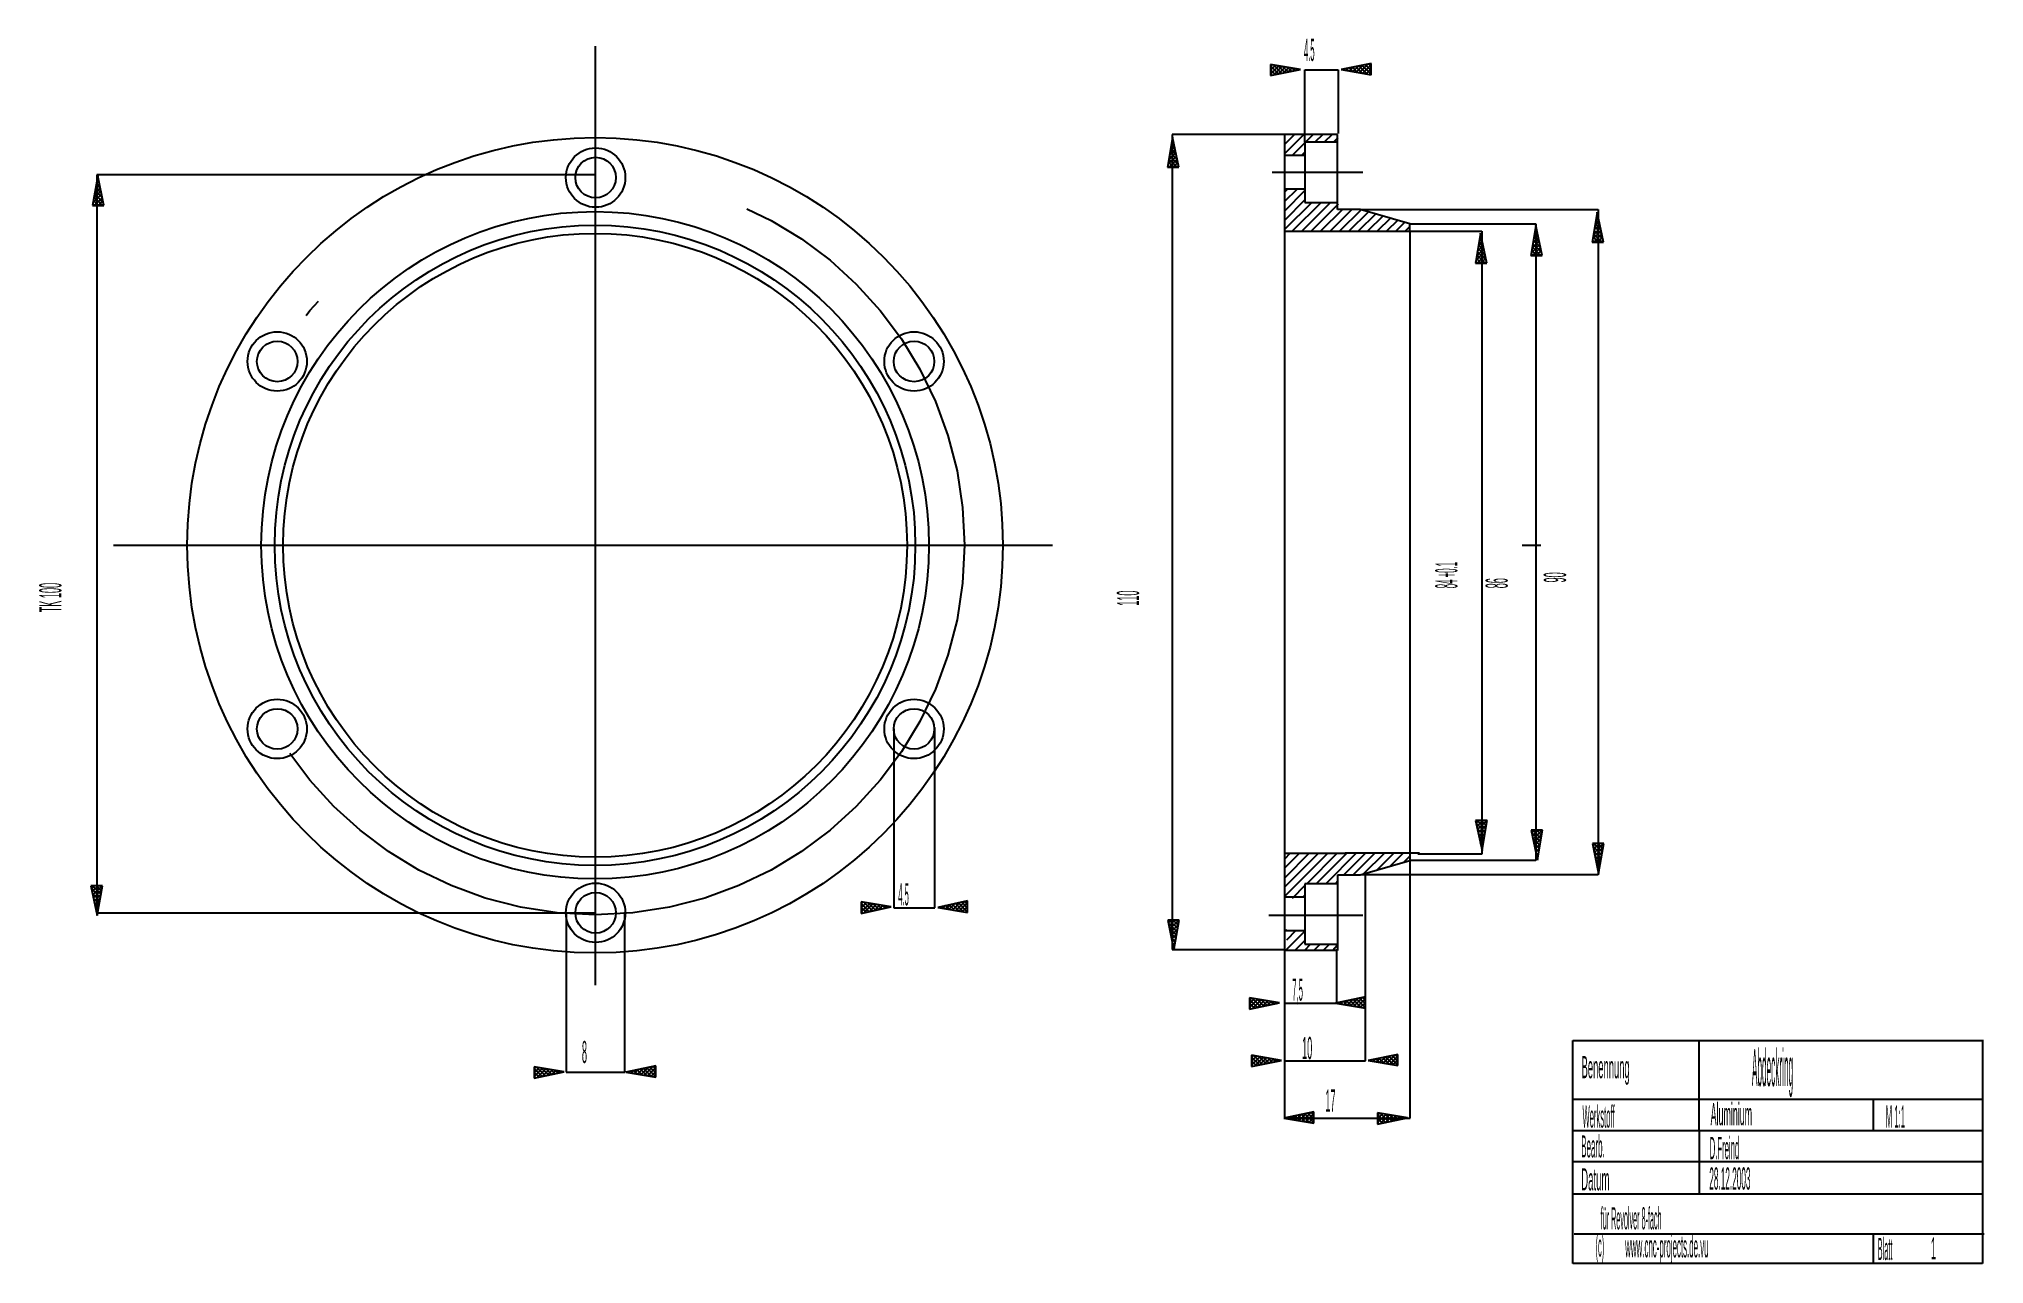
# Model space of a CAD drawing. Extents: x 0.7 to 11.1, y 0.3 to 6.9.
import ezdxf

# ---------------------------------------------------------------- set-up
doc = ezdxf.new("R2010")
doc.units = 0
doc.header["$LTSCALE"] = 10
doc.linetypes.add('DASHDOT', pattern=[1, 0.5, -0.25, 0, -0.25])
doc.layers.add('1', color=1, linetype='CONTINUOUS')

msp = doc.modelspace()

# ---------------------------------------------------------------- linework, layer by layer
at = {"layer": '1', "color": 1, "linetype": 'DASHDOT'}
for p, q in [((3.696, 6.833), (3.696, 1.444)), ((7.3, 6.162), (7.784, 6.162)), ((1.132, 4.175), (8.897, 4.175)), ((7.283, 2.206), (7.784, 2.206))]:
    msp.add_line(p, q, dxfattribs=at)
at = {"layer": '1', "color": 1, "linetype": 'CONTINUOUS'}
for p, q in [((7.452, 6.709), (7.292, 6.736)), ((7.292, 6.736), (7.292, 6.676)), ((7.292, 6.736), (7.292, 6.676)), ((7.452, 6.709), (7.292, 6.736)), ((7.292, 6.736), (7.292, 6.676)), ((7.292, 6.736), (7.292, 6.676)), ((7.302, 6.735), (7.292, 6.725)), ((7.302, 6.735), (7.292, 6.725)), ((7.319, 6.732), (7.292, 6.705)), ((7.319, 6.732), (7.292, 6.705)), ((7.352, 6.688), (7.307, 6.734)), ((7.352, 6.688), (7.307, 6.734)), ((7.827, 6.741), (7.668, 6.708)), ((7.827, 6.741), (7.668, 6.708)), ((7.786, 6.733), (7.748, 6.695)), ((7.786, 6.733), (7.748, 6.695)), ((7.812, 6.738), (7.766, 6.692)), ((7.812, 6.738), (7.766, 6.692)), ((7.827, 6.683), (7.779, 6.731)), ((7.827, 6.683), (7.779, 6.731)), ((7.827, 6.733), (7.783, 6.689)), ((7.827, 6.733), (7.783, 6.689)), ((7.827, 6.704), (7.796, 6.735)), ((7.827, 6.704), (7.796, 6.735)), ((7.827, 6.724), (7.813, 6.738)), ((7.827, 6.724), (7.813, 6.738)), ((7.827, 6.681), (7.827, 6.741)), ((7.827, 6.681), (7.827, 6.741)), ((7.827, 6.681), (7.827, 6.741)), ((7.827, 6.681), (7.827, 6.741)), ((7.337, 6.729), (7.292, 6.684)), ((7.337, 6.729), (7.292, 6.684)), ((7.335, 6.685), (7.292, 6.728)), ((7.335, 6.685), (7.292, 6.728)), ((7.292, 6.676), (7.452, 6.709)), ((7.292, 6.676), (7.452, 6.709)), ((7.318, 6.681), (7.292, 6.707)), ((7.318, 6.681), (7.292, 6.707)), ((7.301, 6.678), (7.292, 6.686)), ((7.301, 6.678), (7.292, 6.686)), ((7.354, 6.726), (7.308, 6.679)), ((7.354, 6.726), (7.308, 6.679)), ((7.369, 6.692), (7.331, 6.73)), ((7.369, 6.692), (7.331, 6.73)), ((7.372, 6.723), (7.334, 6.685)), ((7.372, 6.723), (7.334, 6.685)), ((7.386, 6.696), (7.356, 6.725)), ((7.386, 6.696), (7.356, 6.725)), ((7.39, 6.72), (7.36, 6.69)), ((7.39, 6.72), (7.36, 6.69)), ((7.403, 6.699), (7.381, 6.721)), ((7.403, 6.699), (7.381, 6.721)), ((7.407, 6.717), (7.386, 6.696)), ((7.407, 6.717), (7.386, 6.696)), ((7.42, 6.703), (7.406, 6.717)), ((7.42, 6.703), (7.406, 6.717)), ((7.425, 6.714), (7.412, 6.701)), ((7.425, 6.714), (7.412, 6.701)), ((7.437, 6.706), (7.431, 6.713)), ((7.437, 6.706), (7.431, 6.713)), ((7.443, 6.711), (7.438, 6.706)), ((7.443, 6.711), (7.438, 6.706)), ((7.452, 6.709), (7.452, 6.709)), ((7.452, 6.709), (7.452, 6.709)), ((7.475, 6.321), (7.475, 6.707)), ((7.475, 6.707), (7.653, 6.707)), ((7.653, 6.707), (7.653, 6.367)), ((7.668, 6.708), (7.668, 6.708)), ((7.668, 6.708), (7.827, 6.681)), ((7.668, 6.708), (7.668, 6.708)), ((7.668, 6.708), (7.827, 6.681)), ((7.682, 6.711), (7.677, 6.707)), ((7.682, 6.711), (7.677, 6.707)), ((7.681, 6.706), (7.677, 6.71)), ((7.681, 6.706), (7.677, 6.71)), ((7.706, 6.702), (7.694, 6.714)), ((7.706, 6.702), (7.694, 6.714)), ((7.708, 6.717), (7.695, 6.704)), ((7.708, 6.717), (7.695, 6.704)), ((7.73, 6.698), (7.711, 6.717)), ((7.73, 6.698), (7.711, 6.717)), ((7.734, 6.722), (7.713, 6.701)), ((7.734, 6.722), (7.713, 6.701)), ((7.755, 6.693), (7.728, 6.721)), ((7.755, 6.693), (7.728, 6.721)), ((7.76, 6.727), (7.73, 6.698)), ((7.76, 6.727), (7.73, 6.698)), ((7.78, 6.689), (7.745, 6.724)), ((7.78, 6.689), (7.745, 6.724)), ((7.805, 6.685), (7.762, 6.728)), ((7.805, 6.685), (7.762, 6.728)), ((7.827, 6.712), (7.801, 6.686)), ((7.827, 6.712), (7.801, 6.686)), ((7.827, 6.691), (7.819, 6.683)), ((7.827, 6.691), (7.819, 6.683)), ((6.771, 6.348), (6.744, 6.188)), ((6.779, 6.308), (6.766, 6.321)), ((6.774, 6.334), (6.767, 6.327)), ((7.367, 6.363), (6.769, 6.363)), ((6.769, 6.363), (6.769, 2.022)), ((6.774, 6.334), (6.769, 6.338)), ((6.771, 6.348), (6.771, 6.348)), ((6.804, 6.188), (6.771, 6.348)), ((7.469, 6.363), (7.365, 6.258)), ((7.419, 6.363), (7.366, 6.31)), ((7.367, 6.363), (7.366, 2.018)), ((7.649, 6.363), (7.367, 6.363)), ((7.369, 6.363), (7.367, 6.361)), ((7.475, 6.319), (7.407, 6.25)), ((7.653, 6.321), (7.475, 6.321)), ((7.475, 6.321), (7.475, 6)), ((7.519, 6.363), (7.478, 6.321)), ((7.57, 6.363), (7.528, 6.321)), ((7.62, 6.363), (7.578, 6.321)), ((7.651, 6.344), (7.628, 6.321)), ((7.649, 5.963), (7.649, 6.363)), ((6.791, 6.248), (6.746, 6.203)), ((6.775, 6.188), (6.748, 6.215)), ((6.788, 6.265), (6.75, 6.228)), ((6.795, 6.188), (6.751, 6.232)), ((6.795, 6.231), (6.752, 6.188)), ((6.801, 6.203), (6.754, 6.25)), ((6.784, 6.282), (6.755, 6.252)), ((6.795, 6.229), (6.757, 6.268)), ((6.781, 6.299), (6.759, 6.277)), ((6.79, 6.255), (6.76, 6.285)), ((6.777, 6.316), (6.763, 6.302)), ((6.785, 6.282), (6.763, 6.303)), ((6.799, 6.214), (6.773, 6.188)), ((7.387, 6.25), (7.365, 6.25)), ((7.475, 6.25), (7.387, 6.25)), ((7.475, 6.269), (7.457, 6.25)), ((1.048, 6.143), (1.021, 5.984)), ((1.055, 6.112), (1.04, 6.098)), ((3.696, 6.147), (1.044, 6.147)), ((1.044, 6.147), (1.044, 2.218)), ((1.057, 6.104), (1.044, 6.116)), ((1.051, 6.129), (1.045, 6.123)), ((1.051, 6.13), (1.047, 6.134)), ((1.048, 6.143), (1.048, 6.143)), ((1.081, 5.984), (1.048, 6.143)), ((6.744, 6.188), (6.804, 6.188)), ((6.744, 6.188), (6.804, 6.188)), ((6.754, 6.188), (6.745, 6.197)), ((6.802, 6.197), (6.794, 6.188)), ((1.069, 6.044), (1.023, 5.998)), ((1.052, 5.984), (1.026, 6.011)), ((1.065, 6.061), (1.028, 6.023)), ((1.073, 5.984), (1.029, 6.028)), ((1.073, 6.027), (1.03, 5.984)), ((1.062, 6.078), (1.032, 6.048)), ((1.078, 5.999), (1.032, 6.046)), ((1.073, 6.025), (1.035, 6.064)), ((1.058, 6.095), (1.036, 6.073)), ((1.067, 6.051), (1.038, 6.081)), ((1.062, 6.077), (1.041, 6.099)), ((1.076, 6.01), (1.05, 5.984)), ((7.433, 6.072), (7.365, 6.004)), ((7.387, 6.072), (7.365, 6.072)), ((7.382, 6.071), (7.365, 6.054)), ((7.475, 6.064), (7.366, 5.955)), ((7.475, 6.014), (7.367, 5.905)), ((7.475, 6.072), (7.387, 6.072)), ((1.021, 5.984), (1.081, 5.984)), ((1.021, 5.984), (1.081, 5.984)), ((1.031, 5.984), (1.023, 5.993)), ((1.08, 5.993), (1.071, 5.984)), ((7.512, 6), (7.367, 5.856)), ((7.562, 6), (7.408, 5.847)), ((7.612, 6), (7.458, 5.847)), ((7.475, 6), (7.653, 6)), ((7.652, 5.991), (7.508, 5.847)), ((7.675, 5.963), (7.558, 5.847)), ((7.725, 5.963), (7.609, 5.847)), ((7.77, 5.963), (7.649, 5.963)), ((7.774, 5.962), (7.659, 5.847)), ((7.813, 5.951), (7.709, 5.847)), ((7.852, 5.94), (7.759, 5.847)), ((8.034, 5.887), (7.77, 5.963)), ((7.77, 5.963), (9.036, 5.963)), ((7.891, 5.929), (7.809, 5.847)), ((7.93, 5.917), (7.859, 5.847)), ((7.969, 5.906), (7.909, 5.847)), ((9.031, 5.949), (9.004, 5.79)), ((9.038, 5.918), (9.024, 5.904)), ((9.045, 5.883), (9.024, 5.905)), ((9.04, 5.91), (9.027, 5.922)), ((9.034, 5.935), (9.028, 5.929)), ((9.034, 5.936), (9.03, 5.94)), ((9.031, 5.949), (9.031, 5.949)), ((9.064, 5.79), (9.031, 5.949)), ((9.036, 5.963), (9.036, 2.421)), ((7.367, 5.847), (7.694, 5.847)), ((7.694, 5.847), (8.086, 5.847)), ((8.007, 5.895), (7.959, 5.847)), ((8.034, 5.872), (8.009, 5.847)), ((8.034, 5.847), (8.034, 5.887)), ((8.034, 5.887), (8.705, 5.887)), ((8.034, 5.847), (8.034, 2.536)), ((8.086, 5.847), (8.417, 5.847)), ((8.41, 5.837), (8.383, 5.678)), ((8.417, 5.806), (8.402, 5.792)), ((8.418, 5.797), (8.406, 5.81)), ((8.413, 5.823), (8.407, 5.817)), ((8.413, 5.823), (8.409, 5.828)), ((8.41, 5.837), (8.41, 5.837)), ((8.443, 5.678), (8.41, 5.837)), ((8.417, 5.847), (8.417, 2.531)), ((8.705, 5.878), (8.678, 5.719)), ((8.719, 5.813), (8.689, 5.783)), ((8.715, 5.83), (8.693, 5.808)), ((8.725, 5.786), (8.695, 5.816)), ((8.712, 5.847), (8.698, 5.833)), ((8.719, 5.812), (8.698, 5.833)), ((8.714, 5.838), (8.701, 5.851)), ((8.708, 5.864), (8.702, 5.858)), ((8.708, 5.864), (8.704, 5.869)), ((8.705, 5.887), (8.705, 2.497)), ((8.705, 5.878), (8.705, 5.878)), ((8.739, 5.719), (8.705, 5.878)), ((9.052, 5.85), (9.007, 5.805)), ((9.035, 5.79), (9.009, 5.817)), ((9.048, 5.867), (9.011, 5.829)), ((9.056, 5.79), (9.012, 5.834)), ((9.056, 5.833), (9.013, 5.79)), ((9.045, 5.884), (9.015, 5.854)), ((9.061, 5.805), (9.015, 5.852)), ((9.056, 5.831), (9.018, 5.87)), ((9.041, 5.901), (9.019, 5.879)), ((9.05, 5.857), (9.021, 5.887)), ((9.059, 5.816), (9.033, 5.79)), ((8.431, 5.738), (8.385, 5.692)), ((8.414, 5.678), (8.387, 5.704)), ((8.427, 5.755), (8.39, 5.717)), ((8.435, 5.678), (8.39, 5.722)), ((8.434, 5.721), (8.392, 5.678)), ((8.44, 5.693), (8.393, 5.74)), ((8.424, 5.772), (8.394, 5.742)), ((8.435, 5.719), (8.396, 5.757)), ((8.42, 5.789), (8.398, 5.767)), ((8.429, 5.745), (8.399, 5.775)), ((8.424, 5.771), (8.403, 5.793)), ((8.438, 5.704), (8.412, 5.678)), ((8.678, 5.719), (8.739, 5.719)), ((8.678, 5.719), (8.739, 5.719)), ((8.689, 5.719), (8.68, 5.728)), ((8.726, 5.779), (8.681, 5.733)), ((8.709, 5.719), (8.683, 5.745)), ((8.723, 5.796), (8.685, 5.758)), ((8.73, 5.719), (8.686, 5.763)), ((8.73, 5.761), (8.687, 5.719)), ((8.736, 5.734), (8.689, 5.78)), ((8.73, 5.76), (8.692, 5.798)), ((8.733, 5.744), (8.708, 5.719)), ((8.737, 5.727), (8.728, 5.719)), ((9.004, 5.79), (9.064, 5.79)), ((9.004, 5.79), (9.064, 5.79)), ((9.014, 5.79), (9.006, 5.799)), ((9.063, 5.799), (9.054, 5.79)), ((8.383, 5.678), (8.443, 5.678)), ((8.383, 5.678), (8.443, 5.678)), ((8.393, 5.678), (8.384, 5.687)), ((8.442, 5.686), (8.433, 5.678)), ((5.287, 3.198), (5.287, 2.245)), ((5.504, 2.245), (5.504, 3.204)), ((8.445, 2.709), (8.384, 2.709)), ((8.384, 2.709), (8.418, 2.55)), ((8.445, 2.709), (8.384, 2.709)), ((8.401, 2.709), (8.387, 2.695)), ((8.434, 2.647), (8.388, 2.694)), ((8.422, 2.709), (8.391, 2.678)), ((8.437, 2.665), (8.393, 2.709)), ((8.443, 2.709), (8.394, 2.661)), ((8.44, 2.682), (8.413, 2.709)), ((8.418, 2.55), (8.445, 2.709)), ((8.443, 2.7), (8.434, 2.709)), ((8.431, 2.629), (8.393, 2.667)), ((8.441, 2.687), (8.398, 2.644)), ((8.428, 2.612), (8.399, 2.641)), ((8.437, 2.662), (8.402, 2.627)), ((8.425, 2.594), (8.404, 2.615)), ((8.432, 2.637), (8.405, 2.61)), ((8.428, 2.612), (8.409, 2.593)), ((8.422, 2.577), (8.409, 2.589)), ((8.74, 2.658), (8.68, 2.658)), ((8.68, 2.658), (8.713, 2.499)), ((8.74, 2.658), (8.68, 2.658)), ((8.697, 2.658), (8.683, 2.644)), ((8.729, 2.596), (8.683, 2.643)), ((8.717, 2.658), (8.686, 2.627)), ((8.732, 2.614), (8.688, 2.658)), ((8.726, 2.578), (8.688, 2.616)), ((8.738, 2.658), (8.69, 2.61)), ((8.736, 2.636), (8.693, 2.593)), ((8.723, 2.561), (8.694, 2.59)), ((8.732, 2.611), (8.697, 2.576)), ((8.735, 2.631), (8.709, 2.658)), ((8.713, 2.499), (8.74, 2.658)), ((8.738, 2.649), (8.729, 2.658)), ((7.366, 2.535), (7.693, 2.535)), ((7.397, 2.535), (7.366, 2.504)), ((7.447, 2.535), (7.367, 2.455)), ((7.547, 2.535), (7.368, 2.356)), ((7.497, 2.535), (7.368, 2.405)), ((7.597, 2.535), (7.369, 2.306)), ((7.647, 2.535), (7.485, 2.372)), ((7.698, 2.535), (7.535, 2.372)), ((7.748, 2.535), (7.586, 2.373)), ((7.798, 2.535), (7.681, 2.418)), ((8.086, 2.535), (7.69, 2.535)), ((7.848, 2.535), (7.731, 2.418)), ((8.033, 2.494), (7.769, 2.418)), ((7.898, 2.535), (7.786, 2.423)), ((7.948, 2.535), (7.857, 2.443)), ((7.998, 2.535), (7.927, 2.464)), ((8.033, 2.519), (7.998, 2.484)), ((8.033, 2.535), (8.033, 2.494)), ((8.035, 1.124), (8.035, 2.502)), ((8.705, 2.497), (8.035, 2.497)), ((8.417, 2.531), (8.077, 2.531)), ((8.424, 2.587), (8.412, 2.576)), ((8.419, 2.559), (8.415, 2.563)), ((8.42, 2.563), (8.416, 2.559)), ((8.418, 2.55), (8.418, 2.55)), ((8.72, 2.543), (8.699, 2.564)), ((8.728, 2.586), (8.7, 2.559)), ((8.724, 2.561), (8.704, 2.542)), ((8.717, 2.525), (8.705, 2.538)), ((8.719, 2.536), (8.708, 2.525)), ((8.714, 2.508), (8.71, 2.512)), ((8.715, 2.511), (8.711, 2.508)), ((8.713, 2.499), (8.713, 2.499)), ((9.066, 2.587), (9.006, 2.587)), ((9.006, 2.587), (9.039, 2.428)), ((9.066, 2.587), (9.006, 2.587)), ((9.022, 2.587), (9.008, 2.573)), ((9.055, 2.525), (9.009, 2.571)), ((9.043, 2.587), (9.012, 2.556)), ((9.058, 2.542), (9.014, 2.587)), ((9.052, 2.507), (9.014, 2.545)), ((9.064, 2.587), (9.016, 2.539)), ((9.062, 2.565), (9.019, 2.522)), ((9.049, 2.489), (9.02, 2.519)), ((9.058, 2.54), (9.023, 2.504)), ((9.046, 2.472), (9.025, 2.493)), ((9.054, 2.515), (9.026, 2.487)), ((9.049, 2.49), (9.03, 2.47)), ((9.061, 2.56), (9.034, 2.587)), ((9.039, 2.428), (9.066, 2.587)), ((9.064, 2.578), (9.055, 2.587)), ((7.651, 2.388), (7.636, 2.373)), ((7.769, 2.418), (7.648, 2.418)), ((7.648, 2.418), (7.648, 2.018)), ((9.036, 2.421), (7.772, 2.421)), ((7.797, 1.43), (7.797, 2.417)), ((9.043, 2.454), (9.031, 2.467)), ((9.045, 2.465), (9.033, 2.453)), ((9.04, 2.436), (9.036, 2.441)), ((9.041, 2.44), (9.037, 2.436)), ((9.039, 2.428), (9.039, 2.428)), ((1.073, 2.362), (1.012, 2.362)), ((1.012, 2.362), (1.046, 2.203)), ((1.073, 2.362), (1.012, 2.362)), ((1.029, 2.362), (1.015, 2.348)), ((1.062, 2.3), (1.016, 2.347)), ((1.05, 2.362), (1.019, 2.331)), ((1.065, 2.318), (1.02, 2.362)), ((1.059, 2.282), (1.021, 2.32)), ((1.071, 2.362), (1.022, 2.314)), ((1.069, 2.34), (1.026, 2.297)), ((1.056, 2.265), (1.026, 2.294)), ((1.065, 2.315), (1.029, 2.28)), ((1.06, 2.29), (1.033, 2.263)), ((1.068, 2.335), (1.041, 2.362)), ((1.046, 2.203), (1.073, 2.362)), ((1.071, 2.353), (1.062, 2.362)), ((5.679, 2.281), (5.52, 2.247)), ((5.679, 2.281), (5.52, 2.247)), ((5.679, 2.22), (5.679, 2.281)), ((5.679, 2.22), (5.679, 2.281)), ((5.679, 2.22), (5.679, 2.281)), ((5.679, 2.22), (5.679, 2.281)), ((7.387, 2.301), (7.365, 2.301)), ((7.475, 2.301), (7.387, 2.301)), ((7.475, 2.363), (7.408, 2.295)), ((7.475, 2.312), (7.463, 2.3)), ((7.653, 2.372), (7.475, 2.372)), ((7.475, 2.372), (7.475, 2.051)), ((1.053, 2.247), (1.032, 2.268)), ((1.056, 2.265), (1.037, 2.246)), ((1.05, 2.229), (1.037, 2.242)), ((1.052, 2.24), (1.04, 2.229)), ((1.047, 2.212), (1.043, 2.216)), ((1.044, 2.218), (3.696, 2.218)), ((1.048, 2.215), (1.044, 2.212)), ((1.046, 2.203), (1.046, 2.203)), ((3.542, 2.221), (3.542, 1.37)), ((3.855, 1.37), (3.855, 2.221)), ((5.272, 2.249), (5.113, 2.276)), ((5.113, 2.276), (5.113, 2.215)), ((5.113, 2.276), (5.113, 2.215)), ((5.272, 2.249), (5.113, 2.276)), ((5.113, 2.276), (5.113, 2.215)), ((5.113, 2.276), (5.113, 2.215)), ((5.122, 2.274), (5.113, 2.265)), ((5.122, 2.274), (5.113, 2.265)), ((5.14, 2.271), (5.113, 2.244)), ((5.14, 2.271), (5.113, 2.244)), ((5.158, 2.268), (5.113, 2.223)), ((5.158, 2.268), (5.113, 2.223)), ((5.156, 2.224), (5.113, 2.267)), ((5.156, 2.224), (5.113, 2.267)), ((5.113, 2.215), (5.272, 2.249)), ((5.113, 2.215), (5.272, 2.249)), ((5.139, 2.221), (5.113, 2.246)), ((5.139, 2.221), (5.113, 2.246)), ((5.122, 2.217), (5.113, 2.226)), ((5.122, 2.217), (5.113, 2.226)), ((5.173, 2.228), (5.128, 2.273)), ((5.173, 2.228), (5.128, 2.273)), ((5.175, 2.265), (5.129, 2.219)), ((5.175, 2.265), (5.129, 2.219)), ((5.19, 2.231), (5.152, 2.269)), ((5.19, 2.231), (5.152, 2.269)), ((5.193, 2.262), (5.155, 2.224)), ((5.193, 2.262), (5.155, 2.224)), ((5.207, 2.235), (5.177, 2.265)), ((5.207, 2.235), (5.177, 2.265)), ((5.211, 2.259), (5.181, 2.229)), ((5.211, 2.259), (5.181, 2.229)), ((5.224, 2.238), (5.202, 2.26)), ((5.224, 2.238), (5.202, 2.26)), ((5.228, 2.256), (5.207, 2.235)), ((5.228, 2.256), (5.207, 2.235)), ((5.241, 2.242), (5.227, 2.256)), ((5.241, 2.242), (5.227, 2.256)), ((5.246, 2.253), (5.233, 2.24)), ((5.246, 2.253), (5.233, 2.24)), ((5.258, 2.246), (5.252, 2.252)), ((5.258, 2.246), (5.252, 2.252)), ((5.264, 2.25), (5.259, 2.246)), ((5.264, 2.25), (5.259, 2.246)), ((5.272, 2.249), (5.272, 2.249)), ((5.272, 2.249), (5.272, 2.249)), ((5.287, 2.245), (5.504, 2.245)), ((5.52, 2.247), (5.52, 2.247)), ((5.52, 2.247), (5.679, 2.22)), ((5.52, 2.247), (5.52, 2.247)), ((5.52, 2.247), (5.679, 2.22)), ((5.532, 2.245), (5.528, 2.249)), ((5.532, 2.245), (5.528, 2.249)), ((5.533, 2.25), (5.529, 2.246)), ((5.533, 2.25), (5.529, 2.246)), ((5.557, 2.241), (5.545, 2.253)), ((5.557, 2.241), (5.545, 2.253)), ((5.56, 2.256), (5.547, 2.243)), ((5.56, 2.256), (5.547, 2.243)), ((5.582, 2.237), (5.562, 2.256)), ((5.582, 2.237), (5.562, 2.256)), ((5.586, 2.261), (5.564, 2.24)), ((5.586, 2.261), (5.564, 2.24)), ((5.607, 2.233), (5.579, 2.26)), ((5.607, 2.233), (5.579, 2.26)), ((5.612, 2.267), (5.582, 2.237)), ((5.612, 2.267), (5.582, 2.237)), ((5.632, 2.228), (5.597, 2.264)), ((5.632, 2.228), (5.597, 2.264)), ((5.638, 2.272), (5.6, 2.234)), ((5.638, 2.272), (5.6, 2.234)), ((5.657, 2.224), (5.614, 2.267)), ((5.657, 2.224), (5.614, 2.267)), ((5.664, 2.278), (5.617, 2.231)), ((5.664, 2.278), (5.617, 2.231)), ((5.679, 2.222), (5.631, 2.271)), ((5.679, 2.222), (5.631, 2.271)), ((5.679, 2.272), (5.635, 2.228)), ((5.679, 2.272), (5.635, 2.228)), ((5.679, 2.243), (5.648, 2.274)), ((5.679, 2.243), (5.648, 2.274)), ((5.679, 2.251), (5.652, 2.225)), ((5.679, 2.251), (5.652, 2.225)), ((5.679, 2.264), (5.665, 2.278)), ((5.679, 2.264), (5.665, 2.278)), ((5.679, 2.231), (5.67, 2.222)), ((5.679, 2.231), (5.67, 2.222)), ((6.805, 2.179), (6.745, 2.179)), ((6.745, 2.179), (6.778, 2.019)), ((6.805, 2.179), (6.745, 2.179)), ((6.762, 2.179), (6.748, 2.165)), ((6.783, 2.179), (6.751, 2.147)), ((6.798, 2.134), (6.753, 2.179)), ((6.803, 2.179), (6.755, 2.13)), ((6.801, 2.152), (6.774, 2.179)), ((6.778, 2.019), (6.805, 2.179)), ((6.804, 2.169), (6.794, 2.179)), ((6.795, 2.116), (6.748, 2.163)), ((6.792, 2.099), (6.754, 2.137)), ((6.802, 2.156), (6.759, 2.113)), ((6.789, 2.081), (6.759, 2.111)), ((6.797, 2.131), (6.762, 2.096)), ((6.786, 2.063), (6.765, 2.084)), ((6.793, 2.106), (6.766, 2.079)), ((6.789, 2.082), (6.769, 2.062)), ((7.387, 2.122), (7.365, 2.122)), ((7.475, 2.121), (7.372, 2.018)), ((7.38, 2.126), (7.376, 2.123)), ((7.426, 2.123), (7.377, 2.073)), ((7.475, 2.122), (7.387, 2.122)), ((7.475, 2.071), (7.422, 2.018)), ((6.769, 2.022), (7.37, 2.022)), ((6.783, 2.046), (6.77, 2.058)), ((6.785, 2.057), (6.773, 2.045)), ((6.78, 2.028), (6.776, 2.032)), ((6.78, 2.032), (6.776, 2.028)), ((6.778, 2.019), (6.778, 2.019)), ((7.648, 2.018), (7.366, 2.018)), ((7.366, 2.018), (7.366, 1.124)), ((7.505, 2.051), (7.473, 2.018)), ((7.475, 2.051), (7.653, 2.051)), ((7.556, 2.051), (7.523, 2.018)), ((7.606, 2.051), (7.573, 2.018)), ((7.647, 2.043), (7.623, 2.018)), ((7.645, 1.736), (7.645, 2.025)), ((7.339, 1.738), (7.18, 1.765)), ((7.18, 1.765), (7.18, 1.705)), ((7.18, 1.765), (7.18, 1.705)), ((7.339, 1.738), (7.18, 1.765)), ((7.18, 1.765), (7.18, 1.705)), ((7.18, 1.765), (7.18, 1.705)), ((7.19, 1.764), (7.18, 1.754)), ((7.19, 1.764), (7.18, 1.754)), ((7.207, 1.761), (7.18, 1.734)), ((7.207, 1.761), (7.18, 1.734)), ((7.24, 1.717), (7.195, 1.763)), ((7.24, 1.717), (7.195, 1.763)), ((7.797, 1.77), (7.638, 1.737)), ((7.797, 1.77), (7.638, 1.737)), ((7.756, 1.762), (7.718, 1.723)), ((7.756, 1.762), (7.718, 1.723)), ((7.782, 1.767), (7.735, 1.72)), ((7.782, 1.767), (7.735, 1.72)), ((7.797, 1.762), (7.753, 1.717)), ((7.797, 1.762), (7.753, 1.717)), ((7.797, 1.733), (7.766, 1.764)), ((7.797, 1.733), (7.766, 1.764)), ((7.797, 1.753), (7.783, 1.767)), ((7.797, 1.753), (7.783, 1.767)), ((7.797, 1.71), (7.797, 1.77)), ((7.797, 1.71), (7.797, 1.77)), ((7.797, 1.71), (7.797, 1.77)), ((7.797, 1.71), (7.797, 1.77)), ((7.225, 1.758), (7.18, 1.713)), ((7.225, 1.758), (7.18, 1.713)), ((7.223, 1.714), (7.18, 1.757)), ((7.223, 1.714), (7.18, 1.757)), ((7.18, 1.705), (7.339, 1.738)), ((7.18, 1.705), (7.339, 1.738)), ((7.206, 1.71), (7.18, 1.736)), ((7.206, 1.71), (7.18, 1.736)), ((7.189, 1.707), (7.18, 1.715)), ((7.189, 1.707), (7.18, 1.715)), ((7.242, 1.755), (7.196, 1.708)), ((7.242, 1.755), (7.196, 1.708)), ((7.257, 1.721), (7.219, 1.759)), ((7.257, 1.721), (7.219, 1.759)), ((7.26, 1.752), (7.222, 1.714)), ((7.26, 1.752), (7.222, 1.714)), ((7.274, 1.725), (7.244, 1.754)), ((7.274, 1.725), (7.244, 1.754)), ((7.278, 1.749), (7.248, 1.719)), ((7.278, 1.749), (7.248, 1.719)), ((7.291, 1.728), (7.269, 1.75)), ((7.291, 1.728), (7.269, 1.75)), ((7.295, 1.746), (7.274, 1.725)), ((7.295, 1.746), (7.274, 1.725)), ((7.308, 1.732), (7.294, 1.746)), ((7.308, 1.732), (7.294, 1.746)), ((7.313, 1.743), (7.3, 1.73)), ((7.313, 1.743), (7.3, 1.73)), ((7.325, 1.735), (7.319, 1.742)), ((7.325, 1.735), (7.319, 1.742)), ((7.331, 1.74), (7.326, 1.735)), ((7.331, 1.74), (7.326, 1.735)), ((7.339, 1.738), (7.339, 1.738)), ((7.339, 1.738), (7.339, 1.738)), ((7.365, 1.736), (7.645, 1.736)), ((7.638, 1.737), (7.638, 1.737)), ((7.638, 1.737), (7.797, 1.71)), ((7.638, 1.737), (7.638, 1.737)), ((7.638, 1.737), (7.797, 1.71)), ((7.65, 1.735), (7.646, 1.739)), ((7.65, 1.735), (7.646, 1.739)), ((7.651, 1.74), (7.647, 1.736)), ((7.651, 1.74), (7.647, 1.736)), ((7.675, 1.731), (7.663, 1.742)), ((7.675, 1.731), (7.663, 1.742)), ((7.677, 1.745), (7.665, 1.733)), ((7.677, 1.745), (7.665, 1.733)), ((7.7, 1.726), (7.68, 1.746)), ((7.7, 1.726), (7.68, 1.746)), ((7.704, 1.751), (7.682, 1.729)), ((7.704, 1.751), (7.682, 1.729)), ((7.725, 1.722), (7.697, 1.75)), ((7.725, 1.722), (7.697, 1.75)), ((7.73, 1.756), (7.7, 1.726)), ((7.73, 1.756), (7.7, 1.726)), ((7.75, 1.718), (7.715, 1.753)), ((7.75, 1.718), (7.715, 1.753)), ((7.775, 1.714), (7.732, 1.757)), ((7.775, 1.714), (7.732, 1.757)), ((7.797, 1.712), (7.749, 1.76)), ((7.797, 1.712), (7.749, 1.76)), ((7.797, 1.741), (7.77, 1.714)), ((7.797, 1.741), (7.77, 1.714)), ((7.797, 1.72), (7.788, 1.711)), ((7.797, 1.72), (7.788, 1.711)), ((7.35, 1.432), (7.19, 1.459)), ((7.19, 1.459), (7.19, 1.399)), ((7.19, 1.459), (7.19, 1.399)), ((7.35, 1.432), (7.19, 1.459)), ((7.19, 1.459), (7.19, 1.399)), ((7.19, 1.459), (7.19, 1.399)), ((7.2, 1.457), (7.19, 1.448)), ((7.2, 1.457), (7.19, 1.448)), ((7.217, 1.454), (7.19, 1.428)), ((7.217, 1.454), (7.19, 1.428)), ((7.235, 1.451), (7.19, 1.407)), ((7.235, 1.451), (7.19, 1.407)), ((7.233, 1.408), (7.19, 1.45)), ((7.233, 1.408), (7.19, 1.45)), ((7.25, 1.411), (7.205, 1.457)), ((7.25, 1.411), (7.205, 1.457)), ((7.267, 1.415), (7.23, 1.452)), ((7.267, 1.415), (7.23, 1.452)), ((7.97, 1.464), (7.811, 1.431)), ((7.97, 1.464), (7.811, 1.431)), ((7.903, 1.45), (7.873, 1.42)), ((7.903, 1.45), (7.873, 1.42)), ((7.929, 1.456), (7.891, 1.417)), ((7.929, 1.456), (7.891, 1.417)), ((7.948, 1.408), (7.905, 1.45)), ((7.948, 1.408), (7.905, 1.45)), ((7.955, 1.461), (7.908, 1.414)), ((7.955, 1.461), (7.908, 1.414)), ((7.97, 1.406), (7.922, 1.454)), ((7.97, 1.406), (7.922, 1.454)), ((7.97, 1.455), (7.926, 1.411)), ((7.97, 1.455), (7.926, 1.411)), ((7.97, 1.426), (7.939, 1.458)), ((7.97, 1.426), (7.939, 1.458)), ((7.97, 1.447), (7.956, 1.461)), ((7.97, 1.447), (7.956, 1.461)), ((7.97, 1.404), (7.97, 1.464)), ((7.97, 1.404), (7.97, 1.464)), ((7.97, 1.404), (7.97, 1.464)), ((7.97, 1.404), (7.97, 1.464)), ((8.901, 0.351), (8.901, 1.538)), ((8.901, 1.538), (11.082, 1.538)), ((8.901, 1.538), (11.088, 1.538)), ((8.901, 1.538), (11.082, 1.538)), ((8.901, 0.351), (8.901, 1.538)), ((9.573, 1.537), (9.573, 1.225)), ((11.082, 1.538), (11.082, 0.351)), ((11.082, 1.538), (11.082, 0.351)), ((3.531, 1.371), (3.372, 1.398)), ((3.372, 1.398), (3.372, 1.337)), ((3.372, 1.398), (3.372, 1.337)), ((3.531, 1.371), (3.372, 1.398)), ((3.372, 1.398), (3.372, 1.337)), ((3.372, 1.398), (3.372, 1.337)), ((3.381, 1.396), (3.372, 1.387)), ((3.381, 1.396), (3.372, 1.387)), ((3.399, 1.393), (3.372, 1.366)), ((3.399, 1.393), (3.372, 1.366)), ((3.417, 1.39), (3.372, 1.346)), ((3.417, 1.39), (3.372, 1.346)), ((3.415, 1.346), (3.372, 1.389)), ((3.415, 1.346), (3.372, 1.389)), ((3.372, 1.337), (3.531, 1.371)), ((3.372, 1.337), (3.531, 1.371)), ((3.398, 1.343), (3.372, 1.368)), ((3.398, 1.343), (3.372, 1.368)), ((3.381, 1.339), (3.372, 1.348)), ((3.381, 1.339), (3.372, 1.348)), ((3.432, 1.35), (3.386, 1.395)), ((3.432, 1.35), (3.386, 1.395)), ((3.434, 1.387), (3.388, 1.341)), ((3.434, 1.387), (3.388, 1.341)), ((3.449, 1.353), (3.411, 1.391)), ((3.449, 1.353), (3.411, 1.391)), ((3.452, 1.384), (3.414, 1.346)), ((3.452, 1.384), (3.414, 1.346)), ((3.466, 1.357), (3.436, 1.387)), ((3.466, 1.357), (3.436, 1.387)), ((3.47, 1.381), (3.44, 1.352)), ((3.47, 1.381), (3.44, 1.352)), ((3.483, 1.361), (3.461, 1.383)), ((3.483, 1.361), (3.461, 1.383)), ((3.487, 1.378), (3.466, 1.357)), ((3.487, 1.378), (3.466, 1.357)), ((3.5, 1.364), (3.486, 1.378)), ((3.5, 1.364), (3.486, 1.378)), ((3.505, 1.375), (3.492, 1.362)), ((3.505, 1.375), (3.492, 1.362)), ((3.517, 1.368), (3.511, 1.374)), ((3.517, 1.368), (3.511, 1.374)), ((3.522, 1.372), (3.518, 1.368)), ((3.522, 1.372), (3.518, 1.368)), ((3.531, 1.371), (3.531, 1.371)), ((3.531, 1.371), (3.531, 1.371)), ((3.542, 1.37), (3.855, 1.37)), ((4.019, 1.403), (3.86, 1.37)), ((4.019, 1.403), (3.86, 1.37)), ((3.86, 1.37), (3.86, 1.37)), ((3.86, 1.37), (4.019, 1.342)), ((3.86, 1.37), (3.86, 1.37)), ((3.86, 1.37), (4.019, 1.342)), ((3.872, 1.368), (3.868, 1.371)), ((3.872, 1.368), (3.868, 1.371)), ((3.874, 1.373), (3.869, 1.368)), ((3.874, 1.373), (3.869, 1.368)), ((3.897, 1.363), (3.886, 1.375)), ((3.897, 1.363), (3.886, 1.375)), ((3.9, 1.378), (3.887, 1.365)), ((3.9, 1.378), (3.887, 1.365)), ((3.922, 1.359), (3.903, 1.379)), ((3.922, 1.359), (3.903, 1.379)), ((3.926, 1.383), (3.905, 1.362)), ((3.926, 1.383), (3.905, 1.362)), ((3.947, 1.355), (3.92, 1.382)), ((3.947, 1.355), (3.92, 1.382)), ((3.952, 1.389), (3.922, 1.359)), ((3.952, 1.389), (3.922, 1.359)), ((3.972, 1.351), (3.937, 1.386)), ((3.972, 1.351), (3.937, 1.386)), ((3.978, 1.394), (3.94, 1.356)), ((3.978, 1.394), (3.94, 1.356)), ((3.997, 1.346), (3.954, 1.389)), ((3.997, 1.346), (3.954, 1.389)), ((4.004, 1.4), (3.957, 1.353)), ((4.004, 1.4), (3.957, 1.353)), ((4.019, 1.345), (3.971, 1.393)), ((4.019, 1.345), (3.971, 1.393)), ((4.019, 1.394), (3.975, 1.35)), ((4.019, 1.394), (3.975, 1.35)), ((4.019, 1.365), (3.988, 1.396)), ((4.019, 1.365), (3.988, 1.396)), ((4.019, 1.373), (3.993, 1.347)), ((4.019, 1.373), (3.993, 1.347)), ((4.019, 1.386), (4.005, 1.4)), ((4.019, 1.386), (4.005, 1.4)), ((4.019, 1.353), (4.01, 1.344)), ((4.019, 1.353), (4.01, 1.344)), ((4.019, 1.342), (4.019, 1.403)), ((4.019, 1.342), (4.019, 1.403)), ((4.019, 1.342), (4.019, 1.403)), ((4.019, 1.342), (4.019, 1.403)), ((7.19, 1.399), (7.35, 1.432)), ((7.19, 1.399), (7.35, 1.432)), ((7.216, 1.404), (7.19, 1.43)), ((7.216, 1.404), (7.19, 1.43)), ((7.199, 1.4), (7.19, 1.409)), ((7.199, 1.4), (7.19, 1.409)), ((7.253, 1.448), (7.206, 1.402)), ((7.253, 1.448), (7.206, 1.402)), ((7.27, 1.445), (7.232, 1.407)), ((7.27, 1.445), (7.232, 1.407)), ((7.284, 1.418), (7.255, 1.448)), ((7.284, 1.418), (7.255, 1.448)), ((7.288, 1.442), (7.258, 1.413)), ((7.288, 1.442), (7.258, 1.413)), ((7.301, 1.422), (7.279, 1.444)), ((7.301, 1.422), (7.279, 1.444)), ((7.306, 1.439), (7.284, 1.418)), ((7.306, 1.439), (7.284, 1.418)), ((7.319, 1.425), (7.304, 1.44)), ((7.319, 1.425), (7.304, 1.44)), ((7.323, 1.436), (7.311, 1.424)), ((7.323, 1.436), (7.311, 1.424)), ((7.336, 1.429), (7.329, 1.435)), ((7.336, 1.429), (7.329, 1.435)), ((7.341, 1.433), (7.337, 1.429)), ((7.341, 1.433), (7.337, 1.429)), ((7.35, 1.432), (7.35, 1.432)), ((7.35, 1.432), (7.35, 1.432)), ((7.365, 1.43), (7.797, 1.43)), ((7.811, 1.431), (7.811, 1.431)), ((7.811, 1.431), (7.97, 1.404)), ((7.811, 1.431), (7.811, 1.431)), ((7.811, 1.431), (7.97, 1.404)), ((7.823, 1.429), (7.819, 1.433)), ((7.823, 1.429), (7.819, 1.433)), ((7.824, 1.434), (7.82, 1.429)), ((7.824, 1.434), (7.82, 1.429)), ((7.848, 1.424), (7.836, 1.436)), ((7.848, 1.424), (7.836, 1.436)), ((7.851, 1.439), (7.838, 1.426)), ((7.851, 1.439), (7.838, 1.426)), ((7.873, 1.42), (7.853, 1.44)), ((7.873, 1.42), (7.853, 1.44)), ((7.877, 1.445), (7.855, 1.423)), ((7.877, 1.445), (7.855, 1.423)), ((7.898, 1.416), (7.871, 1.443)), ((7.898, 1.416), (7.871, 1.443)), ((7.923, 1.412), (7.888, 1.447)), ((7.923, 1.412), (7.888, 1.447)), ((7.97, 1.435), (7.944, 1.408)), ((7.97, 1.435), (7.944, 1.408)), ((7.97, 1.414), (7.961, 1.405)), ((7.97, 1.414), (7.961, 1.405)), ((7.522, 1.158), (7.363, 1.125)), ((7.522, 1.158), (7.363, 1.125)), ((7.455, 1.144), (7.425, 1.114)), ((7.455, 1.144), (7.425, 1.114)), ((7.475, 1.106), (7.44, 1.141)), ((7.475, 1.106), (7.44, 1.141)), ((7.481, 1.149), (7.443, 1.111)), ((7.481, 1.149), (7.443, 1.111)), ((7.5, 1.101), (7.457, 1.144)), ((7.5, 1.101), (7.457, 1.144)), ((7.507, 1.155), (7.46, 1.108)), ((7.507, 1.155), (7.46, 1.108)), ((7.522, 1.1), (7.474, 1.148)), ((7.522, 1.1), (7.474, 1.148)), ((7.522, 1.149), (7.478, 1.105)), ((7.522, 1.149), (7.478, 1.105)), ((7.522, 1.12), (7.491, 1.151)), ((7.522, 1.12), (7.491, 1.151)), ((7.522, 1.141), (7.508, 1.155)), ((7.522, 1.141), (7.508, 1.155)), ((7.522, 1.097), (7.522, 1.158)), ((7.522, 1.097), (7.522, 1.158)), ((7.522, 1.097), (7.522, 1.158)), ((7.522, 1.097), (7.522, 1.158)), ((8.022, 1.126), (7.862, 1.153)), ((7.862, 1.153), (7.862, 1.092)), ((7.862, 1.153), (7.862, 1.092)), ((8.022, 1.126), (7.862, 1.153)), ((7.862, 1.153), (7.862, 1.092)), ((7.862, 1.153), (7.862, 1.092)), ((7.872, 1.151), (7.862, 1.142)), ((7.872, 1.151), (7.862, 1.142)), ((7.889, 1.148), (7.862, 1.121)), ((7.889, 1.148), (7.862, 1.121)), ((7.907, 1.145), (7.862, 1.101)), ((7.907, 1.145), (7.862, 1.101)), ((7.905, 1.101), (7.862, 1.144)), ((7.905, 1.101), (7.862, 1.144)), ((7.922, 1.105), (7.877, 1.15)), ((7.922, 1.105), (7.877, 1.15)), ((7.925, 1.142), (7.878, 1.096)), ((7.925, 1.142), (7.878, 1.096)), ((7.939, 1.108), (7.902, 1.146)), ((7.939, 1.108), (7.902, 1.146)), ((7.942, 1.139), (7.904, 1.101)), ((7.942, 1.139), (7.904, 1.101)), ((7.956, 1.112), (7.927, 1.142)), ((7.956, 1.112), (7.927, 1.142)), ((8.9, 1.225), (11.083, 1.225)), ((9.573, 1.225), (9.573, 1.059)), ((10.501, 1.225), (10.501, 1.059)), ((7.363, 1.125), (7.363, 1.125)), ((7.363, 1.125), (7.522, 1.097)), ((7.363, 1.125), (7.363, 1.125)), ((7.363, 1.125), (7.522, 1.097)), ((7.366, 1.124), (7.645, 1.124)), ((7.375, 1.123), (7.371, 1.126)), ((7.375, 1.123), (7.371, 1.126)), ((7.376, 1.128), (7.372, 1.123)), ((7.376, 1.128), (7.372, 1.123)), ((7.4, 1.118), (7.388, 1.13)), ((7.4, 1.118), (7.388, 1.13)), ((7.403, 1.133), (7.39, 1.12)), ((7.403, 1.133), (7.39, 1.12)), ((7.425, 1.114), (7.405, 1.134)), ((7.425, 1.114), (7.405, 1.134)), ((7.429, 1.138), (7.407, 1.117)), ((7.429, 1.138), (7.407, 1.117)), ((7.45, 1.11), (7.423, 1.137)), ((7.45, 1.11), (7.423, 1.137)), ((7.522, 1.128), (7.496, 1.102)), ((7.522, 1.128), (7.496, 1.102)), ((7.522, 1.108), (7.513, 1.099)), ((7.522, 1.108), (7.513, 1.099)), ((7.645, 1.124), (8.035, 1.124)), ((7.862, 1.092), (8.022, 1.126)), ((7.862, 1.092), (8.022, 1.126)), ((7.888, 1.098), (7.862, 1.123)), ((7.888, 1.098), (7.862, 1.123)), ((7.871, 1.094), (7.862, 1.103)), ((7.871, 1.094), (7.862, 1.103)), ((7.96, 1.136), (7.93, 1.107)), ((7.96, 1.136), (7.93, 1.107)), ((7.974, 1.116), (7.951, 1.138)), ((7.974, 1.116), (7.951, 1.138)), ((7.978, 1.133), (7.956, 1.112)), ((7.978, 1.133), (7.956, 1.112)), ((7.991, 1.119), (7.976, 1.133)), ((7.991, 1.119), (7.976, 1.133)), ((7.995, 1.13), (7.983, 1.118)), ((7.995, 1.13), (7.983, 1.118)), ((8.008, 1.123), (8.001, 1.129)), ((8.008, 1.123), (8.001, 1.129)), ((8.013, 1.127), (8.009, 1.123)), ((8.013, 1.127), (8.009, 1.123)), ((8.022, 1.126), (8.022, 1.126)), ((8.022, 1.126), (8.022, 1.126)), ((8.9, 1.059), (11.083, 1.059)), ((9.574, 1.06), (9.574, 0.894)), ((8.9, 0.893), (11.083, 0.893)), ((9.574, 0.894), (9.574, 0.722)), ((8.902, 0.722), (11.083, 0.722)), ((8.908, 0.509), (11.091, 0.509)), ((10.5, 0.505), (10.5, 0.354)), ((11.082, 0.351), (8.901, 0.351)), ((11.082, 0.351), (8.901, 0.351))]:
    msp.add_line(p, q, dxfattribs=at)
for centre, radius in [((3.696, 4.175), 2.171), ((3.699, 6.133), 0.158), ((3.699, 6.133), 0.108), ((3.696, 4.175), 1.777), ((3.696, 4.175), 1.705), ((3.696, 4.175), 1.661), ((2.004, 5.154), 0.158), ((5.394, 5.154), 0.158), ((2.004, 5.154), 0.108), ((5.394, 5.154), 0.108), ((2.004, 3.197), 0.158), ((5.394, 3.197), 0.158), ((2.004, 3.197), 0.108), ((5.394, 3.197), 0.108), ((3.699, 2.218), 0.158), ((3.699, 2.218), 0.108)]:
    msp.add_circle(centre, radius, dxfattribs=at)
at = {"layer": '1', "color": 1, "linetype": 'DASHDOT'}
msp.add_circle((3.696, 4.175), 1.967, dxfattribs=at)

# ---------------------------------------------------------------- texts
at = {"layer": '1', "color": 1}
for s, height, width, p in [('4.5', 0.1181, 0.256977, (7.47, 6.754)), ('4.5', 0.1181, 0.256977, (5.31, 2.257)), ('7,5', 0.1181, 0.256977, (7.408, 1.75)), ('10', 0.1181, 0.308372, (7.46, 1.439)), ('8', 0.118, 0.308372, (3.626, 1.418)), ('Benennung', 0.1181, 0.316938, (8.948, 1.337)), ('Abdeckring', 0.1969, 0.166521, (9.855, 1.295)), ('17', 0.1181, 0.308372, (7.584, 1.159)), ('Werkstoff', 0.1181, 0.256977, (8.953, 1.074)), ('Aluminium', 0.1181, 0.299806, (9.635, 1.087)), ('M 1:1', 0.1181, 0.262116, (10.567, 1.074)), ('Bearb.', 0.1181, 0.269825, (8.946, 0.915)), ('D.Freind', 0.1181, 0.260189, (9.63, 0.906)), ('Datum', 0.1181, 0.323791, (8.946, 0.74)), ('28.12.2003', 0.1181, 0.277535, (9.628, 0.744)), ('für Revolver 8-fach ', 0.11811, 0.235134, (9.05, 0.532)), ('(c)', 0.1181, 0.205581, (9.023, 0.387)), ('www.cnc-projects.de.vu', 0.11811, 0.266321, (9.18, 0.383)), ('Blatt', 0.1181, 0.231279, (10.524, 0.369)), ('1', 0.118, 0.308372, (10.808, 0.372))]:
    msp.add_text(s, height=height, dxfattribs=dict(at, width=width)).set_placement(p)
for s, width, p in [('84 +0.1', 0.264319, (8.287, 3.946)), ('TK 100', 0.308372, (0.855, 3.818)), ('86', 0.308372, (8.555, 3.946)), ('90', 0.308372, (8.865, 3.977)), ('110', 0.308372, (6.592, 3.853))]:
    msp.add_text(s, height=0.1181, rotation=90, dxfattribs=dict(at, width=width)).set_placement(p)

doc.saveas('drawing.dxf')
